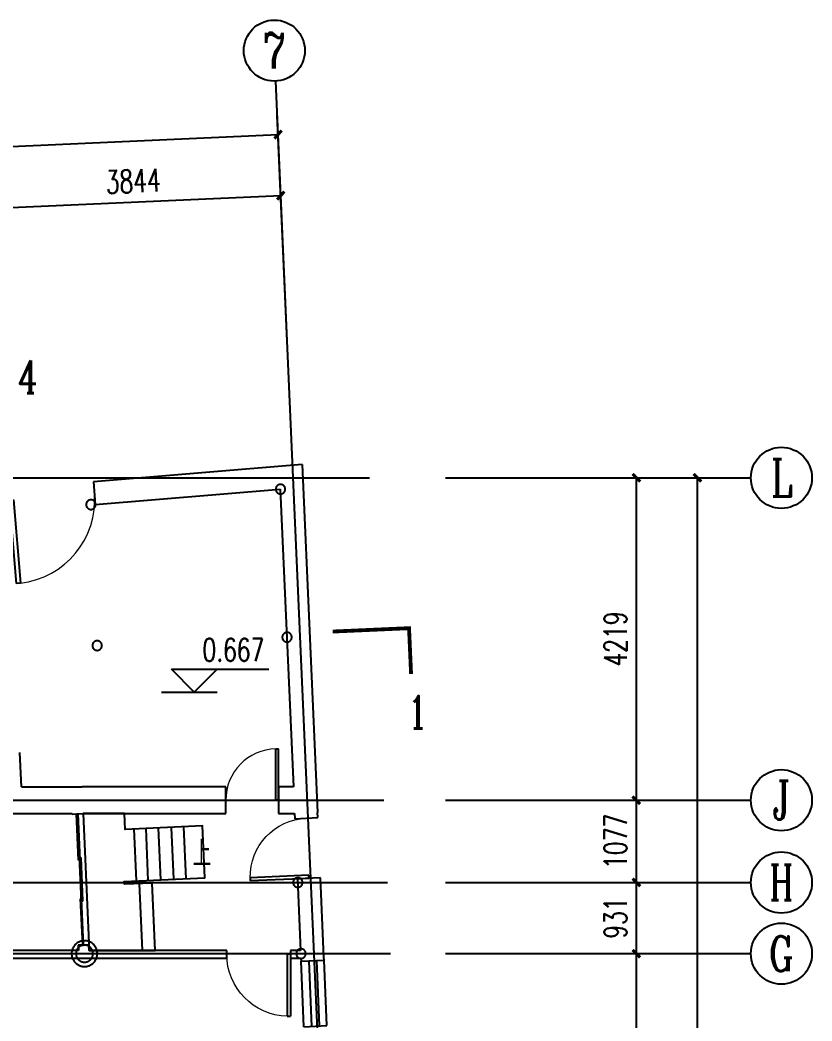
# Model space of a CAD drawing. Extents: x -20250 to 331240, y -699 to 63168.
# Drawn here: x 73380 to 83751, y 50067 to 63168 of the extents above; entities that cross this region are included whole.
import ezdxf
from ezdxf.enums import TextEntityAlignment as Align

# ---------------------------------------------------------------- set-up
doc = ezdxf.new("R2010")
doc.units = 0
doc.header["$LTSCALE"] = 1000
doc.header["$MEASUREMENT"] = 0
for name, color, linetype in [('AXIS', 3, 'Continuous'), ('AXIS_TEXT', 7, 'Continuous'), ('DIM_ELEV', 3, 'Continuous'), ('DIM_SYMB', 3, 'Continuous'), ('DOTE', 1, 'Continuous'), ('PUB_TEXT', 7, 'Continuous'), ('WALL', 9, 'Continuous'), ('WINDOW', 4, 'Continuous'), ('台阶', 3, 'Continuous'), ('柱子', 9, 'Continuous')]:
    doc.layers.add(name, color=color, linetype=linetype)
doc.styles.add('_TCH_AXIS', font='COMPLEX', dxfattribs={"bigfont": 'GBCBIG'})
doc.styles.add('_TCH_DIM', font='SIMPLEX', dxfattribs={"bigfont": 'GBCBIG'})
doc.styles.add('_TCH_DIM_T3', font='SIMPLEX', dxfattribs={"width": 0.705882, "bigfont": 'GBCBIG'})
doc.styles.add('_TCH_LABEL', font='COMPLEX', dxfattribs={"bigfont": 'GBCBIG'})
doc.styles.add('COMPLEX', font='COMPLEX')
doc.dimstyles.new('_TCH_ARCH&&100', dxfattribs={"dimtxt": 297.5, "dimasz": 100, "dimexe": 250, "dimexo": 300, "dimgap": 126.25, "dimtad": 1, "dimdec": 0, "dimzin": 0, "dimdsep": 46, "dimtxsty": '_TCH_DIM_T3', "dimblk": 'ARCHTICK', "dimcen": 0.09, "dimclrt": 7, "dimazin": 2, "dimtfac": 1, "dimtdec": 0, "dimtix": 1, "dimtmove": 2, "dimatfit": 3, "dimfxl": 1, "dimtolj": 1, "dimtzin": 0, "dimarcsym": 0})

# ---------------------------------------------------------------- blocks, each defined once
blk = doc.blocks.new('_ArchTick')
at = {"color": 0, "linetype": 'ByBlock', "const_width": 0.4}
blk.add_lwpolyline([(-0.5, -0.5), (0.5, 0.5)], dxfattribs=at)
blk = doc.blocks.new('*D10')
at = {"layer": 'AXIS', "color": 0, "lineweight": -2, "transparency": 16777216}
for p, q in [((76891, 58672), (76783, 61120)), ((73051, 58503), (72943, 60950)), ((72954, 60701), (76794, 60870))]:
    blk.add_line(p, q, dxfattribs=at)
at = {"layer": 'Defpoints', "color": 0, "transparency": 16777216}
for p in [(76794, 60870), (76904, 58372), (73064, 58203)]:
    blk.add_point(p, dxfattribs=at)
at = {"layer": 'AXIS', "color": 0, "lineweight": -2, "transparency": 16777216, "xscale": 100, "yscale": 100, "zscale": 100}
for p, rotation in [((76794, 60870), 2.524699027739362), ((72954, 60701), 182.5246990277393)]:
    blk.add_blockref('_ArchTick', p, dxfattribs=dict(at, rotation=rotation))
at = {"layer": 'AXIS', "color": 7, "transparency": 16777216, "insert": (74862, 61060), "char_height": 297.5, "attachment_point": 5, "rotation": 2.5247, "style": '_TCH_DIM_T3'}
blk.add_mtext('\\A1;3844', dxfattribs=at)
blk = doc.blocks.new('*D187')
at = {"layer": 'AXIS', "color": 0, "lineweight": -2, "transparency": 16777216}
for p, q in [((76891, 58672), (76748, 61919)), ((67105, 61243), (76759, 61669)), ((67238, 58246), (67094, 61493))]:
    blk.add_line(p, q, dxfattribs=at)
at = {"layer": 'Defpoints', "color": 0, "transparency": 16777216}
for p in [(76759, 61669), (76904, 58372), (67251, 57947)]:
    blk.add_point(p, dxfattribs=at)
at = {"layer": 'AXIS', "color": 0, "lineweight": -2, "transparency": 16777216, "xscale": 100, "yscale": 100, "zscale": 100}
for p, rotation in [((76759, 61669), 2.524699027739298), ((67105, 61243), 182.5246990277393)]:
    blk.add_blockref('_ArchTick', p, dxfattribs=dict(at, rotation=rotation))
at = {"layer": 'AXIS', "color": 7, "transparency": 16777216, "insert": (71920, 61731), "char_height": 297.5, "attachment_point": 5, "rotation": 2.5247, "style": '_TCH_DIM_T3'}
blk.add_mtext('\\A1;9663', dxfattribs=at)
blk = doc.blocks.new('*D197')
at = {"layer": 'AXIS', "color": 0, "lineweight": -2, "transparency": 16777216}
for p, q in [((79251, 50948), (81701, 50948)), ((81451, 46792), (81451, 50948)), ((79251, 46792), (81701, 46792))]:
    blk.add_line(p, q, dxfattribs=at)
at = {"layer": 'Defpoints', "color": 0, "transparency": 16777216}
for p in [(78951, 50948), (81451, 50948), (78951, 46792)]:
    blk.add_point(p, dxfattribs=at)
at = {"layer": 'AXIS', "color": 0, "lineweight": -2, "transparency": 16777216, "xscale": 100, "yscale": 100, "zscale": 100}
for p, rotation in [((81451, 50948), 90), ((81451, 46792), 270)]:
    blk.add_blockref('_ArchTick', p, dxfattribs=dict(at, rotation=rotation))
at = {"layer": 'AXIS', "color": 7, "transparency": 16777216, "insert": (81176, 48870), "char_height": 297.5, "attachment_point": 5, "rotation": 90, "style": '_TCH_DIM_T3'}
blk.add_mtext('\\A1;4157', dxfattribs=at)
blk = doc.blocks.new('*D198')
at = {"layer": 'AXIS', "color": 0, "lineweight": -2, "transparency": 16777216}
for p, q in [((79251, 51879), (81701, 51879)), ((81451, 50948), (81451, 51879)), ((79251, 50948), (81701, 50948))]:
    blk.add_line(p, q, dxfattribs=at)
at = {"layer": 'Defpoints', "color": 0, "transparency": 16777216}
for p in [(78951, 51879), (81451, 51879), (78951, 50948)]:
    blk.add_point(p, dxfattribs=at)
at = {"layer": 'AXIS', "color": 0, "lineweight": -2, "transparency": 16777216, "xscale": 100, "yscale": 100, "zscale": 100}
for p, rotation in [((81451, 51879), 90), ((81451, 50948), 270)]:
    blk.add_blockref('_ArchTick', p, dxfattribs=dict(at, rotation=rotation))
at = {"layer": 'AXIS', "color": 7, "transparency": 16777216, "insert": (81176, 51414), "char_height": 297.5, "attachment_point": 5, "rotation": 90, "style": '_TCH_DIM_T3'}
blk.add_mtext('\\A1;931', dxfattribs=at)
blk = doc.blocks.new('*D199')
at = {"layer": 'AXIS', "color": 0, "lineweight": -2, "transparency": 16777216}
for p, q in [((79251, 52956), (81701, 52956)), ((81451, 51879), (81451, 52956)), ((79251, 51879), (81701, 51879))]:
    blk.add_line(p, q, dxfattribs=at)
at = {"layer": 'Defpoints', "color": 0, "transparency": 16777216}
for p in [(78951, 52956), (81451, 52956), (78951, 51879)]:
    blk.add_point(p, dxfattribs=at)
at = {"layer": 'AXIS', "color": 0, "lineweight": -2, "transparency": 16777216, "xscale": 100, "yscale": 100, "zscale": 100}
for p, rotation in [((81451, 52956), 90), ((81451, 51879), 270)]:
    blk.add_blockref('_ArchTick', p, dxfattribs=dict(at, rotation=rotation))
at = {"layer": 'AXIS', "color": 7, "transparency": 16777216, "insert": (81176, 52418), "char_height": 297.5, "attachment_point": 5, "rotation": 90, "style": '_TCH_DIM_T3'}
blk.add_mtext('\\A1;1077', dxfattribs=at)
blk = doc.blocks.new('*D200')
at = {"layer": 'AXIS', "color": 0, "lineweight": -2, "transparency": 16777216}
for p, q in [((79251, 57176), (81701, 57176)), ((81451, 52956), (81451, 57176)), ((79251, 52956), (81701, 52956))]:
    blk.add_line(p, q, dxfattribs=at)
at = {"layer": 'Defpoints', "color": 0, "transparency": 16777216}
for p in [(78951, 57176), (81451, 57176), (78951, 52956)]:
    blk.add_point(p, dxfattribs=at)
at = {"layer": 'AXIS', "color": 0, "lineweight": -2, "transparency": 16777216, "xscale": 100, "yscale": 100, "zscale": 100}
for p, rotation in [((81451, 57176), 90), ((81451, 52956), 270)]:
    blk.add_blockref('_ArchTick', p, dxfattribs=dict(at, rotation=rotation))
at = {"layer": 'AXIS', "color": 7, "transparency": 16777216, "insert": (81176, 55066), "char_height": 297.5, "attachment_point": 5, "rotation": 90, "style": '_TCH_DIM_T3'}
blk.add_mtext('\\A1;4219', dxfattribs=at)
blk = doc.blocks.new('*D201')
at = {"layer": 'AXIS', "color": 0, "lineweight": -2, "transparency": 16777216}
for p, q in [((79251, 57176), (82501, 57176)), ((82251, 34637), (82251, 57176)), ((79251, 34637), (82501, 34637))]:
    blk.add_line(p, q, dxfattribs=at)
at = {"layer": 'Defpoints', "color": 0, "transparency": 16777216}
for p in [(78951, 57176), (82251, 57176), (78951, 34637)]:
    blk.add_point(p, dxfattribs=at)
at = {"layer": 'AXIS', "color": 0, "lineweight": -2, "transparency": 16777216, "xscale": 100, "yscale": 100, "zscale": 100}
for p, rotation in [((82251, 57176), 90), ((82251, 34637), 270)]:
    blk.add_blockref('_ArchTick', p, dxfattribs=dict(at, rotation=rotation))
at = {"layer": 'AXIS', "color": 7, "transparency": 16777216, "insert": (81976, 45906), "char_height": 297.5, "attachment_point": 5, "rotation": 90, "style": '_TCH_DIM_T3'}
blk.add_mtext('\\A1;22539', dxfattribs=at)
blk = doc.blocks.new('$TCHSYS$WIN2D')
for p, q in [((-0.5, 0.5), (0.5, 0.5)), ((-0.5, 0.5), (-0.5, -0.5)), ((0.5, 0.5), (0.5, -0.5)), ((0.5, 0.167), (-0.5, 0.167)), ((0.5, -0.167), (-0.5, -0.167)), ((-0.5, -0.5), (0.5, -0.5))]:
    blk.add_line(p, q)
blk = doc.blocks.new('$DorLib2D$00000001')
for p, q in [((0.45, 0.975), (0.5, 0.975)), ((0.45, 0), (0.45, 0.975)), ((0.5, 0), (0.5, 0.975)), ((0.5, 0), (0.45, 0))]:
    blk.add_line(p, q)
at = {"lineweight": 13}
blk.add_arc((0.475, 0), 0.975, 91.4693, 180, dxfattribs=at)
blk = doc.blocks.new('_AXISO')
blk.add_circle((0, 0), 0.5)
at = {"layer": 'AXIS_TEXT', "style": 'COMPLEX', "width": 1.041667}
blk.add_attdef('A', text='', height=0.56, dxfattribs=at).set_placement((-0.25, -0.28), (0.25, -0.28), align=Align.FIT)
blk = doc.blocks.new('$DorLib2D$00000132')
at = {"color": 0, "linetype": 'Continuous'}
for p, q in [((-0.5, 0.1042), (-0.5, 0)), ((-0.1467, 0.1042), (-0.5, 0.1042)), ((-0.1467, 0), (-0.1467, 0.1042)), ((0.1467, 0.1042), (0.5, 0.1042)), ((0.1467, 0), (0.1467, 0.1042)), ((0.5, 0.1042), (0.5, 0)), ((-0.5, 0), (-0.1467, 0)), ((-0.1667, 0), (0.1667, 0)), ((-0.1667, -0.1042), (-0.1667, 0)), ((0.5, 0), (0.1467, 0)), ((0.1667, 0), (0.1667, -0.1042)), ((0.1667, -0.1042), (-0.1667, -0.1042))]:
    blk.add_line(p, q, dxfattribs=at)

msp = doc.modelspace()

# ---------------------------------------------------------------- linework, layer by layer
at = {"layer": 'AXIS'}
for p, q in [((76904.2, 58372.3), (76728, 62368.4)), ((78950.7, 57175.8), (82950.7, 57175.8)), ((78950.7, 52956.3), (82950.7, 52956.3)), ((78950.7, 51879.2), (82950.7, 51879.2)), ((78950.7, 50948.3), (82950.7, 50948.3))]:
    msp.add_line(p, q, dxfattribs=at)
msp.add_circle((76710.4, 62768.1), 400, dxfattribs=at)
at = {"layer": 'DIM_ELEV'}
for p, q in [((75662.1, 54369.6), (75362.1, 54669.6)), ((75362.1, 54669.6), (76639.6, 54669.6)), ((75662.1, 54369.6), (75962.1, 54669.6)), ((75233.8, 54369.6), (75962.1, 54369.6))]:
    msp.add_line(p, q, dxfattribs=at)
at = {"layer": 'DIM_SYMB', "const_width": 50}
msp.add_lwpolyline([(78500.6, 54608.6), (78474.2, 55208), (77475.2, 55164)], dxfattribs=at)
at = {"layer": 'DIM_SYMB'}
msp.add_lwpolyline([(75536.6, 52257.7, 0, 0, 0), (74498.7, 52210.2, 0, 0, 0), (74527.7, 51404.7, 0, 0, 0), (74831.5, 51418.1, 80, 0, 0), (75131.2, 51431.3, 0, 0, 0)], format="xyseb", dxfattribs=at)
at = {"layer": 'DOTE'}
for p, q in [((77994.8, 33636.9), (76904.2, 58372.3)), ((71089.4, 57175.8), (77956.9, 57175.8)), ((66186.6, 52956.3), (78143, 52956.3)), ((66234.1, 51879.2, 0), (78190.5, 51879.2, 0)), ((66275.2, 50948.3, 0), (78231.5, 50948.3, 0))]:
    msp.add_line(p, q, dxfattribs=at)
at = {"layer": 'WALL'}
for p, q in [((77074.3, 57351.1), (74340.6, 57123.6)), ((77074.3, 57351.1), (77275.2, 52794.6)), ((74340.6, 57123.6), (74365.4, 56824.7)), ((74365.4, 56824.7), (76788.4, 57026.3)), ((76788.4, 57026.3), (76960.1, 53131.3)), ((73397.5, 53131.3), (73377.7, 53579)), ((73397.5, 53131.3), (74192, 53131.3)), ((76073.9, 53131.3), (74192, 53131.3)), ((76073.9, 52781.3), (76073.9, 53131.3)), ((76960.1, 53131.3), (76764.9, 53131.3)), ((76764.9, 53131.3), (76764.9, 52781.3)), ((73192.7, 52781.3), (74064.5, 52781.3)), ((74064.5, 52781.3), (74064.8, 52775.2)), ((74064.8, 52775.2), (74204.6, 52781.3)), ((74204.6, 52781.3), (76073.9, 52781.3)), ((76764.9, 52781.3), (76975.5, 52781.3)), ((76975.5, 52781.3), (76978.5, 52714.8)), ((76978.5, 52714.8), (77278.2, 52728)), ((77278.2, 52728), (77275.2, 52794.6)), ((77312.9, 51940.4), (77013.2, 51927.2)), ((77013.2, 51927.2), (77054.5, 50990.8)), ((77358.6, 50904), (77312.9, 51940.4)), ((74143.5, 50990.8), (69906.7, 50990.8)), ((74280.4, 51063.1), (74140.5, 51057)), ((74140.5, 51057), (74143.5, 50990.8)), ((74283.6, 50990.8), (74280.4, 51063.1)), ((76087.3, 50990.8), (74283.6, 50990.8)), ((76087.3, 50890.8), (76087.3, 50990.8)), ((77054.5, 50990.8), (76920.9, 50990.8)), ((76920.9, 50990.8), (76920.9, 50890.8)), ((69906.7, 50890.8), (74288, 50890.8)), ((74288, 50890.8), (76087.3, 50890.8)), ((76920.9, 50890.8), (77058.9, 50890.8)), ((77058.9, 50890.8), (77060.8, 50847.6)), ((77060.8, 50847.6), (77360.5, 50860.9)), ((77360.5, 50860.9), (77358.6, 50904))]:
    msp.add_line(p, q, dxfattribs=at)
at = {"layer": '台阶', "extrusion": (0, 0, -1)}
msp.add_lwpolyline([(-75150.7, 50990.8), (-75111.8, 51871.9), (-74746.6, 51855.7), (-74744.9, 51893.9), (-75800.8, 51940.5), (-75770.8, 52619.5), (-74756.4, 52574.7), (-74747.3, 52781.4), (-74204.6, 52781.4), (-74283.6, 50990.8)], close=True, dxfattribs=at)
for points in [[(-74868.9, 52579.7), (-74898.8, 51900.7)], [(-75025.3, 52586.6), (-75055.2, 51907.6)], [(-75189.2, 52593.8), (-75219.1, 51914.8)], [(-75357.5, 52601.2), (-75387.5, 51922.2)], [(-75521.2, 52608.5), (-75551.1, 51929.4)], [(-74940, 51864.3), (-74978.5, 50990.8)]]:
    msp.add_lwpolyline(points, dxfattribs=at)
at = {"layer": '柱子'}
for points in [[(76853.5, 57027.7), (76853.4, 57030.9), (76853.2, 57034), (76852.8, 57037.2), (76852.3, 57040.2), (76851.6, 57043.3), (76850.7, 57046.2), (76849.7, 57049.1), (76848.6, 57052), (76847.4, 57054.7), (76846, 57057.4), (76844.5, 57060.1), (76842.8, 57062.6), (76841.1, 57065.1), (76839.2, 57067.4), (76837.3, 57069.7), (76835.2, 57071.9), (76833, 57073.9), (76830.8, 57075.9), (76828.4, 57077.7), (76825.9, 57079.5), (76823.4, 57081.1), (76820.8, 57082.6), (76818.1, 57084), (76815.3, 57085.3), (76812.5, 57086.4), (76809.6, 57087.4), (76806.6, 57088.2), (76803.6, 57088.9), (76800.5, 57089.5), (76797.4, 57089.9), (76794.2, 57090.1), (76791, 57090.2), (76787.8, 57090.1), (76784.6, 57089.9), (76781.5, 57089.5), (76778.4, 57088.9), (76775.4, 57088.2), (76772.4, 57087.4), (76769.5, 57086.4), (76766.7, 57085.3), (76763.9, 57084), (76761.2, 57082.6), (76758.6, 57081.1), (76756, 57079.5), (76753.6, 57077.7), (76751.2, 57075.9), (76748.9, 57073.9), (76746.8, 57071.9), (76744.7, 57069.7), (76742.7, 57067.4), (76740.9, 57065.1), (76739.1, 57062.6), (76737.5, 57060.1), (76736, 57057.4), (76734.6, 57054.7), (76733.4, 57052), (76732.2, 57049.2), (76731.3, 57046.2), (76730.4, 57043.3), (76729.7, 57040.2), (76729.2, 57037.2), (76728.8, 57034), (76728.5, 57030.9), (76728.4, 57027.7), (76728.5, 57024.4), (76728.8, 57021.2), (76729.2, 57018.1), (76729.7, 57015.1), (76730.4, 57012), (76731.3, 57009.1), (76732.2, 57006.2), (76733.4, 57003.3), (76734.6, 57000.6), (76736, 56997.8), (76737.5, 56995.2), (76739.1, 56992.7), (76740.9, 56990.2), (76742.7, 56987.9), (76744.7, 56985.6), (76746.8, 56983.4), (76748.9, 56981.4), (76751.2, 56979.4), (76753.6, 56977.5), (76756, 56975.8), (76758.6, 56974.2), (76761.2, 56972.7), (76763.9, 56971.3), (76766.7, 56970), (76769.5, 56968.9), (76772.4, 56967.9), (76775.4, 56967.1), (76778.4, 56966.4), (76781.5, 56965.8), (76784.6, 56965.4), (76787.8, 56965.2), (76791, 56965.1), (76794.2, 56965.2), (76797.4, 56965.4), (76800.5, 56965.8), (76803.6, 56966.4), (76806.6, 56967.1), (76809.6, 56967.9), (76812.5, 56968.9), (76815.3, 56970), (76818.1, 56971.3), (76820.8, 56972.7), (76823.4, 56974.2), (76825.9, 56975.8), (76828.4, 56977.5), (76830.8, 56979.4), (76833, 56981.4), (76835.2, 56983.4), (76837.3, 56985.6), (76839.2, 56987.9), (76841.1, 56990.2), (76842.8, 56992.7), (76844.5, 56995.2), (76846, 56997.8), (76847.4, 57000.6), (76848.6, 57003.3), (76849.7, 57006.2), (76850.7, 57009.1), (76851.6, 57012), (76852.3, 57015.1), (76852.8, 57018.1), (76853.2, 57021.2), (76853.4, 57024.4)], [(74371.1, 56825.3), (74371.1, 56828.5), (74370.8, 56831.7), (74370.4, 56834.8), (74369.9, 56837.9), (74369.2, 56840.9), (74368.3, 56843.9), (74367.3, 56846.8), (74366.2, 56849.7), (74365, 56852.4), (74363.6, 56855.1), (74362.1, 56857.7), (74360.5, 56860.3), (74358.7, 56862.7), (74356.9, 56865.1), (74354.9, 56867.4), (74352.8, 56869.5), (74350.6, 56871.6), (74348.4, 56873.6), (74346, 56875.4), (74343.6, 56877.2), (74341, 56878.8), (74338.4, 56880.3), (74335.7, 56881.7), (74332.9, 56882.9), (74330.1, 56884.1), (74327.2, 56885.1), (74324.2, 56885.9), (74321.2, 56886.6), (74318.1, 56887.2), (74315, 56887.5), (74311.8, 56887.8), (74308.6, 56887.9), (74305.4, 56887.8), (74302.2, 56887.5), (74299.1, 56887.2), (74296, 56886.6), (74293, 56885.9), (74290, 56885.1), (74287.1, 56884.1), (74284.3, 56882.9), (74281.5, 56881.7), (74278.8, 56880.3), (74276.2, 56878.8), (74273.6, 56877.2), (74271.2, 56875.4), (74268.8, 56873.6), (74266.6, 56871.6), (74264.4, 56869.5), (74262.3, 56867.4), (74260.4, 56865.1), (74258.5, 56862.7), (74256.8, 56860.3), (74255.1, 56857.7), (74253.6, 56855.1), (74252.2, 56852.4), (74251, 56849.7), (74249.9, 56846.8), (74248.9, 56843.9), (74248, 56840.9), (74247.3, 56837.9), (74246.8, 56834.8), (74246.4, 56831.7), (74246.1, 56828.5), (74246.1, 56825.3), (74246.1, 56822.1), (74246.4, 56818.9), (74246.8, 56815.8), (74247.3, 56812.7), (74248, 56809.7), (74248.9, 56806.7), (74249.9, 56803.8), (74251, 56801), (74252.2, 56798.2), (74253.6, 56795.5), (74255.1, 56792.9), (74256.8, 56790.4), (74258.5, 56787.9), (74260.4, 56785.6), (74262.3, 56783.3), (74264.4, 56781.1), (74266.6, 56779), (74268.8, 56777.1), (74271.2, 56775.2), (74273.6, 56773.5), (74276.2, 56771.8), (74278.8, 56770.3), (74281.5, 56769), (74284.3, 56767.7), (74287.1, 56766.6), (74290, 56765.6), (74293, 56764.7), (74296, 56764.1), (74299.1, 56763.5), (74302.2, 56763.1), (74305.4, 56762.9), (74308.6, 56762.8), (74311.8, 56762.9), (74315, 56763.1), (74318.1, 56763.5), (74321.2, 56764.1), (74324.2, 56764.7), (74327.2, 56765.6), (74330.1, 56766.6), (74332.9, 56767.7), (74335.7, 56769), (74338.4, 56770.3), (74341, 56771.8), (74343.6, 56773.5), (74346, 56775.2), (74348.4, 56777.1), (74350.6, 56779.1), (74352.8, 56781.1), (74354.9, 56783.3), (74356.9, 56785.6), (74358.7, 56787.9), (74360.5, 56790.4), (74362.1, 56792.9), (74363.6, 56795.5), (74365, 56798.2), (74366.2, 56801), (74367.3, 56803.8), (74368.3, 56806.7), (74369.2, 56809.7), (74369.9, 56812.7), (74370.4, 56815.8), (74370.8, 56818.9), (74371.1, 56822.1)], [(74452.5, 54980.2), (74452.4, 54983.5), (74452.2, 54986.7), (74451.8, 54989.8), (74451.2, 54992.8), (74450.5, 54995.9), (74449.7, 54998.8), (74448.7, 55001.7), (74447.6, 55004.6), (74446.3, 55007.3), (74444.9, 55010.1), (74443.4, 55012.7), (74441.8, 55015.2), (74440.1, 55017.7), (74438.2, 55020), (74436.2, 55022.3), (74434.2, 55024.5), (74432, 55026.5), (74429.7, 55028.5), (74427.4, 55030.4), (74424.9, 55032.1), (74422.4, 55033.7), (74419.8, 55035.2), (74417.1, 55036.6), (74414.3, 55037.9), (74411.4, 55039), (74408.5, 55040), (74405.6, 55040.8), (74402.5, 55041.5), (74399.5, 55042.1), (74396.3, 55042.5), (74393.2, 55042.7), (74390, 55042.8), (74386.7, 55042.7), (74383.6, 55042.5), (74380.4, 55042.1), (74377.4, 55041.5), (74374.3, 55040.8), (74371.4, 55040), (74368.5, 55039), (74365.6, 55037.9), (74362.9, 55036.6), (74360.2, 55035.2), (74357.5, 55033.7), (74355, 55032.1), (74352.5, 55030.4), (74350.2, 55028.5), (74347.9, 55026.5), (74345.7, 55024.5), (74343.7, 55022.3), (74341.7, 55020), (74339.8, 55017.7), (74338.1, 55015.2), (74336.5, 55012.7), (74335, 55010.1), (74333.6, 55007.3), (74332.3, 55004.6), (74331.2, 55001.7), (74330.2, 54998.8), (74329.4, 54995.9), (74328.7, 54992.8), (74328.1, 54989.8), (74327.7, 54986.7), (74327.5, 54983.5), (74327.4, 54980.2), (74327.5, 54977), (74327.7, 54973.9), (74328.1, 54970.7), (74328.7, 54967.7), (74329.4, 54964.6), (74330.2, 54961.7), (74331.2, 54958.8), (74332.3, 54955.9), (74333.6, 54953.2), (74335, 54950.5), (74336.5, 54947.8), (74338.1, 54945.3), (74339.8, 54942.8), (74341.7, 54940.5), (74343.7, 54938.2), (74345.7, 54936), (74347.9, 54934), (74350.2, 54932), (74352.5, 54930.2), (74355, 54928.4), (74357.5, 54926.8), (74360.2, 54925.3), (74362.9, 54923.9), (74365.6, 54922.6), (74368.5, 54921.5), (74371.4, 54920.5), (74374.3, 54919.7), (74377.4, 54919), (74380.4, 54918.4), (74383.6, 54918), (74386.7, 54917.8), (74390, 54917.7), (74393.2, 54917.8), (74396.3, 54918), (74399.5, 54918.4), (74402.5, 54919), (74405.6, 54919.7), (74408.5, 54920.5), (74411.4, 54921.5), (74414.3, 54922.6), (74417.1, 54923.9), (74419.8, 54925.3), (74422.4, 54926.8), (74424.9, 54928.4), (74427.4, 54930.2), (74429.7, 54932), (74432, 54934), (74434.2, 54936), (74436.2, 54938.2), (74438.2, 54940.5), (74440.1, 54942.8), (74441.8, 54945.3), (74443.4, 54947.8), (74444.9, 54950.5), (74446.3, 54953.2), (74447.6, 54955.9), (74448.7, 54958.8), (74449.7, 54961.7), (74450.5, 54964.6), (74451.2, 54967.7), (74451.8, 54970.7), (74452.2, 54973.9), (74452.4, 54977)], [(76939, 55089.9), (76938.9, 55093.1), (76938.6, 55096.3), (76938.2, 55099.4), (76937.7, 55102.5), (76937, 55105.5), (76936.2, 55108.5), (76935.2, 55111.4), (76934, 55114.2), (76932.8, 55117), (76931.4, 55119.7), (76929.9, 55122.3), (76928.3, 55124.8), (76926.5, 55127.3), (76924.7, 55129.7), (76922.7, 55131.9), (76920.6, 55134.1), (76918.5, 55136.2), (76916.2, 55138.2), (76913.8, 55140), (76911.4, 55141.7), (76908.8, 55143.4), (76906.2, 55144.9), (76903.5, 55146.2), (76900.8, 55147.5), (76897.9, 55148.6), (76895, 55149.6), (76892, 55150.5), (76889, 55151.2), (76885.9, 55151.7), (76882.8, 55152.1), (76879.6, 55152.3), (76876.4, 55152.4), (76873.2, 55152.3), (76870, 55152.1), (76866.9, 55151.7), (76863.8, 55151.2), (76860.8, 55150.5), (76857.8, 55149.6), (76854.9, 55148.6), (76852.1, 55147.5), (76849.3, 55146.2), (76846.6, 55144.9), (76844, 55143.4), (76841.5, 55141.7), (76839, 55140), (76836.7, 55138.2), (76834.4, 55136.2), (76832.2, 55134.1), (76830.1, 55131.9), (76828.2, 55129.7), (76826.3, 55127.3), (76824.6, 55124.8), (76822.9, 55122.3), (76821.4, 55119.7), (76820.1, 55117), (76818.8, 55114.2), (76817.7, 55111.4), (76816.7, 55108.5), (76815.9, 55105.5), (76815.2, 55102.5), (76814.6, 55099.4), (76814.2, 55096.3), (76814, 55093.1), (76813.9, 55089.9), (76814, 55086.7), (76814.2, 55083.5), (76814.6, 55080.4), (76815.2, 55077.3), (76815.9, 55074.3), (76816.7, 55071.3), (76817.7, 55068.4), (76818.8, 55065.6), (76820.1, 55062.8), (76821.4, 55060.1), (76822.9, 55057.5), (76824.6, 55054.9), (76826.3, 55052.5), (76828.2, 55050.1), (76830.1, 55047.8), (76832.2, 55045.7), (76834.4, 55043.6), (76836.7, 55041.7), (76839, 55039.8), (76841.5, 55038), (76844, 55036.4), (76846.6, 55034.9), (76849.3, 55033.5), (76852.1, 55032.3), (76854.9, 55031.2), (76857.8, 55030.2), (76860.8, 55029.3), (76863.8, 55028.6), (76866.9, 55028.1), (76870, 55027.7), (76873.2, 55027.4), (76876.4, 55027.3), (76879.6, 55027.4), (76882.8, 55027.7), (76885.9, 55028.1), (76889, 55028.6), (76892, 55029.3), (76895, 55030.2), (76897.9, 55031.2), (76900.8, 55032.3), (76903.5, 55033.5), (76906.2, 55034.9), (76908.8, 55036.4), (76911.4, 55038), (76913.8, 55039.8), (76916.2, 55041.7), (76918.5, 55043.6), (76920.6, 55045.7), (76922.7, 55047.8), (76924.7, 55050.1), (76926.5, 55052.5), (76928.3, 55054.9), (76929.9, 55057.5), (76931.4, 55060.1), (76932.8, 55062.8), (76934, 55065.6), (76935.2, 55068.4), (76936.2, 55071.3), (76937, 55074.3), (76937.7, 55077.3), (76938.2, 55080.4), (76938.6, 55083.5), (76938.9, 55086.7)], [(77080.5, 51879.2), (77080.5, 51882.5), (77080.2, 51885.7), (77079.8, 51888.8), (77079.3, 51891.8), (77078.6, 51894.9), (77077.7, 51897.8), (77076.7, 51900.7), (77075.6, 51903.6), (77074.4, 51906.4), (77073, 51909.1), (77071.5, 51911.7), (77069.8, 51914.2), (77068.1, 51916.7), (77066.2, 51919), (77064.3, 51921.3), (77062.2, 51923.5), (77060, 51925.6), (77057.8, 51927.5), (77055.4, 51929.4), (77052.9, 51931.1), (77050.4, 51932.7), (77047.8, 51934.2), (77045.1, 51935.6), (77042.3, 51936.9), (77039.5, 51938), (77036.6, 51939), (77033.6, 51939.8), (77030.6, 51940.5), (77027.5, 51941.1), (77024.4, 51941.5), (77021.2, 51941.7), (77018, 51941.8), (77014.8, 51941.7), (77011.6, 51941.5), (77008.5, 51941.1), (77005.4, 51940.5), (77002.4, 51939.8), (76999.4, 51939), (76996.5, 51938), (76993.7, 51936.9), (76990.9, 51935.6), (76988.2, 51934.2), (76985.6, 51932.7), (76983, 51931.1), (76980.6, 51929.4), (76978.2, 51927.5), (76976, 51925.5), (76973.8, 51923.5), (76971.7, 51921.3), (76969.7, 51919), (76967.9, 51916.7), (76966.1, 51914.2), (76964.5, 51911.7), (76963, 51909.1), (76961.6, 51906.4), (76960.4, 51903.6), (76959.2, 51900.7), (76958.3, 51897.8), (76957.4, 51894.9), (76956.7, 51891.8), (76956.2, 51888.8), (76955.8, 51885.7), (76955.5, 51882.5), (76955.5, 51879.2), (76955.5, 51876.1), (76955.8, 51872.9), (76956.2, 51869.7), (76956.7, 51866.7), (76957.4, 51863.7), (76958.3, 51860.7), (76959.2, 51857.8), (76960.4, 51854.9), (76961.6, 51852.2), (76963, 51849.5), (76964.5, 51846.8), (76966.1, 51844.3), (76967.9, 51841.8), (76969.7, 51839.5), (76971.7, 51837.2), (76973.8, 51835.1), (76976, 51833), (76978.2, 51831), (76980.6, 51829.2), (76983, 51827.4), (76985.6, 51825.8), (76988.2, 51824.3), (76990.9, 51822.9), (76993.7, 51821.7), (76996.5, 51820.5), (76999.4, 51819.5), (77002.4, 51818.7), (77005.4, 51818), (77008.5, 51817.4), (77011.6, 51817.1), (77014.8, 51816.8), (77018, 51816.7), (77021.2, 51816.8), (77024.4, 51817.1), (77027.5, 51817.4), (77030.6, 51818), (77033.6, 51818.7), (77036.6, 51819.5), (77039.5, 51820.5), (77042.3, 51821.7), (77045.1, 51822.9), (77047.8, 51824.3), (77050.4, 51825.8), (77052.9, 51827.4), (77055.4, 51829.2), (77057.8, 51831), (77060, 51833), (77062.2, 51835.1), (77064.3, 51837.2), (77066.2, 51839.5), (77068.1, 51841.8), (77069.8, 51844.3), (77071.5, 51846.8), (77073, 51849.5), (77074.4, 51852.2), (77075.6, 51854.9), (77076.7, 51857.8), (77077.7, 51860.7), (77078.6, 51863.7), (77079.3, 51866.7), (77079.8, 51869.7), (77080.2, 51872.9), (77080.5, 51876.1)], [(74392.7, 50948.3), (74392.5, 50957), (74391.8, 50965.5), (74390.8, 50974), (74389.3, 50982.3), (74387.4, 50990.4), (74385.1, 50998.4), (74382.5, 51006.3), (74379.4, 51013.9), (74376, 51021.4), (74372.3, 51028.7), (74368.3, 51035.8), (74363.9, 51042.6), (74359.1, 51049.2), (74354.1, 51055.6), (74348.8, 51061.7), (74343.2, 51067.6), (74337.4, 51073.2), (74331.2, 51078.5), (74324.9, 51083.5), (74318.3, 51088.2), (74311.4, 51092.6), (74304.3, 51096.7), (74297.1, 51100.4), (74289.6, 51103.8), (74281.9, 51106.8), (74274.1, 51109.5), (74266.1, 51111.7), (74257.9, 51113.7), (74249.6, 51115.1), (74241.2, 51116.2), (74232.6, 51116.8), (74223.9, 51117.1), (74215.2, 51116.8), (74206.7, 51116.2), (74198.2, 51115.1), (74189.9, 51113.7), (74181.8, 51111.7), (74173.8, 51109.5), (74165.9, 51106.8), (74158.2, 51103.8), (74150.8, 51100.4), (74143.5, 51096.7), (74136.4, 51092.6), (74129.6, 51088.2), (74123, 51083.5), (74116.6, 51078.5), (74110.5, 51073.2), (74104.6, 51067.6), (74099, 51061.7), (74093.7, 51055.6), (74088.7, 51049.2), (74084, 51042.6), (74079.6, 51035.8), (74075.5, 51028.7), (74071.8, 51021.4), (74068.4, 51013.9), (74065.4, 51006.3), (74062.7, 50998.4), (74060.4, 50990.4), (74058.6, 50982.3), (74057.1, 50974), (74056, 50965.5), (74055.3, 50957), (74055.1, 50948.3), (74055.3, 50939.6), (74056, 50931), (74057.1, 50922.6), (74058.6, 50914.3), (74060.4, 50906.1), (74062.7, 50898.1), (74065.4, 50890.3), (74068.4, 50882.6), (74071.8, 50875.2), (74075.5, 50867.9), (74079.6, 50860.8), (74084, 50853.9), (74088.7, 50847.3), (74093.7, 50840.9), (74099, 50834.8), (74104.6, 50829), (74110.5, 50823.4), (74116.6, 50818.1), (74123, 50813.1), (74129.6, 50808.3), (74136.4, 50803.9), (74143.5, 50799.9), (74150.8, 50796.2), (74158.2, 50792.8), (74165.9, 50789.7), (74173.8, 50787.1), (74181.8, 50784.8), (74189.9, 50782.9), (74198.2, 50781.4), (74206.7, 50780.4), (74215.2, 50779.7), (74223.9, 50779.5), (74232.6, 50779.7), (74241.2, 50780.4), (74249.6, 50781.4), (74257.9, 50782.9), (74266.1, 50784.8), (74274.1, 50787.1), (74281.9, 50789.7), (74289.6, 50792.8), (74297.1, 50796.2), (74304.3, 50799.9), (74311.4, 50803.9), (74318.3, 50808.3), (74324.9, 50813.1), (74331.2, 50818.1), (74337.4, 50823.4), (74343.2, 50829), (74348.8, 50834.8), (74354.1, 50840.9), (74359.1, 50847.3), (74363.9, 50853.9), (74368.3, 50860.8), (74372.3, 50867.9), (74376, 50875.2), (74379.4, 50882.6), (74382.5, 50890.3), (74385.1, 50898.1), (74387.4, 50906.1), (74389.3, 50914.3), (74390.8, 50922.6), (74391.8, 50931), (74392.5, 50939.6)], [(74335.7, 50948.3), (74335.5, 50954), (74335.1, 50959.7), (74334.4, 50965.3), (74333.4, 50970.8), (74332.2, 50976.2), (74330.7, 50981.5), (74328.9, 50986.7), (74326.9, 50991.8), (74324.7, 50996.7), (74322.2, 51001.5), (74319.5, 51006.2), (74316.6, 51010.7), (74313.5, 51015.1), (74310.1, 51019.3), (74306.6, 51023.4), (74302.9, 51027.3), (74299, 51031), (74295, 51034.5), (74290.8, 51037.8), (74286.4, 51041), (74281.8, 51043.9), (74277.2, 51046.6), (74272.3, 51049), (74267.4, 51051.3), (74262.3, 51053.3), (74257.1, 51055), (74251.8, 51056.5), (74246.4, 51057.8), (74240.9, 51058.8), (74235.3, 51059.5), (74229.7, 51059.9), (74223.9, 51060.1), (74218.2, 51059.9), (74212.5, 51059.5), (74206.9, 51058.8), (74201.4, 51057.8), (74196, 51056.5), (74190.7, 51055), (74185.5, 51053.3), (74180.4, 51051.3), (74175.5, 51049), (74170.7, 51046.6), (74166, 51043.9), (74161.4, 51040.9), (74157.1, 51037.8), (74152.8, 51034.5), (74148.8, 51031), (74144.9, 51027.3), (74141.2, 51023.4), (74137.7, 51019.3), (74134.4, 51015.1), (74131.2, 51010.7), (74128.3, 51006.2), (74125.6, 51001.5), (74123.2, 50996.7), (74120.9, 50991.8), (74118.9, 50986.7), (74117.2, 50981.5), (74115.7, 50976.2), (74114.4, 50970.8), (74113.4, 50965.3), (74112.7, 50959.7), (74112.3, 50954), (74112.1, 50948.3), (74112.3, 50942.5), (74112.7, 50936.9), (74113.4, 50931.3), (74114.4, 50925.8), (74115.7, 50920.4), (74117.2, 50915.1), (74118.9, 50909.9), (74120.9, 50904.8), (74123.2, 50899.8), (74125.6, 50895), (74128.3, 50890.3), (74131.2, 50885.8), (74134.4, 50881.4), (74137.7, 50877.2), (74141.2, 50873.2), (74144.9, 50869.3), (74148.8, 50865.6), (74152.8, 50862.1), (74157.1, 50858.7), (74161.4, 50855.6), (74166, 50852.7), (74170.7, 50850), (74175.5, 50847.5), (74180.4, 50845.3), (74185.5, 50843.3), (74190.7, 50841.5), (74196, 50840), (74201.4, 50838.8), (74206.9, 50837.8), (74212.5, 50837.1), (74218.2, 50836.7), (74223.9, 50836.5), (74229.7, 50836.7), (74235.3, 50837.1), (74240.9, 50837.8), (74246.4, 50838.8), (74251.8, 50840), (74257.1, 50841.5), (74262.3, 50843.3), (74267.4, 50845.3), (74272.3, 50847.5), (74277.2, 50850), (74281.8, 50852.7), (74286.4, 50855.6), (74290.8, 50858.7), (74295, 50862.1), (74299, 50865.6), (74302.9, 50869.3), (74306.6, 50873.2), (74310.1, 50877.2), (74313.5, 50881.4), (74316.6, 50885.8), (74319.5, 50890.3), (74322.2, 50895), (74324.7, 50899.8), (74326.9, 50904.8), (74328.9, 50909.9), (74330.7, 50915.1), (74332.2, 50920.4), (74333.4, 50925.8), (74334.4, 50931.3), (74335.1, 50936.9), (74335.5, 50942.5)], [(77121.6, 50948.3), (77121.5, 50951.5), (77121.3, 50954.7), (77120.9, 50957.8), (77120.3, 50960.9), (77119.6, 50963.9), (77118.8, 50966.9), (77117.8, 50969.8), (77116.7, 50972.6), (77115.4, 50975.4), (77114, 50978.1), (77112.5, 50980.7), (77110.9, 50983.2), (77109.1, 50985.7), (77107.3, 50988.1), (77105.3, 50990.3), (77103.3, 50992.5), (77101.1, 50994.6), (77098.8, 50996.5), (77096.4, 50998.4), (77094, 51000.1), (77091.5, 51001.7), (77088.8, 51003.3), (77086.1, 51004.7), (77083.4, 51005.9), (77080.5, 51007), (77077.6, 51008), (77074.7, 51008.8), (77071.6, 51009.6), (77068.6, 51010.1), (77065.4, 51010.5), (77062.3, 51010.7), (77059, 51010.8), (77055.8, 51010.7), (77052.7, 51010.5), (77049.5, 51010.1), (77046.4, 51009.6), (77043.4, 51008.8), (77040.5, 51008), (77037.6, 51007), (77034.7, 51005.9), (77031.9, 51004.7), (77029.2, 51003.3), (77026.6, 51001.7), (77024.1, 51000.1), (77021.6, 50998.4), (77019.3, 50996.5), (77017, 50994.6), (77014.8, 50992.5), (77012.8, 50990.3), (77010.8, 50988.1), (77008.9, 50985.7), (77007.2, 50983.2), (77005.6, 50980.7), (77004.1, 50978.1), (77002.7, 50975.4), (77001.4, 50972.6), (77000.3, 50969.8), (76999.3, 50966.9), (76998.5, 50963.9), (76997.8, 50960.9), (76997.2, 50957.8), (76996.8, 50954.7), (76996.6, 50951.5), (76996.5, 50948.3), (76996.6, 50945.1), (76996.8, 50941.9), (76997.2, 50938.8), (76997.8, 50935.7), (76998.5, 50932.7), (76999.3, 50929.7), (77000.3, 50926.8), (77001.4, 50924), (77002.7, 50921.2), (77004.1, 50918.5), (77005.6, 50915.9), (77007.2, 50913.3), (77008.9, 50910.9), (77010.8, 50908.5), (77012.8, 50906.2), (77014.8, 50904.1), (77017, 50902), (77019.3, 50900), (77021.6, 50898.2), (77024.1, 50896.4), (77026.6, 50894.8), (77029.2, 50893.3), (77031.9, 50891.9), (77034.7, 50890.7), (77037.6, 50889.5), (77040.5, 50888.6), (77043.4, 50887.7), (77046.4, 50887), (77049.5, 50886.5), (77052.7, 50886.1), (77055.8, 50885.8), (77059, 50885.7), (77062.3, 50885.8), (77065.4, 50886.1), (77068.6, 50886.5), (77071.6, 50887), (77074.7, 50887.7), (77077.6, 50888.6), (77080.5, 50889.5), (77083.4, 50890.7), (77086.1, 50891.9), (77088.8, 50893.3), (77091.5, 50894.8), (77094, 50896.4), (77096.4, 50898.2), (77098.8, 50900), (77101.1, 50902), (77103.3, 50904.1), (77105.3, 50906.2), (77107.3, 50908.5), (77109.1, 50910.9), (77110.9, 50913.3), (77112.5, 50915.9), (77114, 50918.5), (77115.4, 50921.2), (77116.7, 50924), (77117.8, 50926.8), (77118.8, 50929.7), (77119.6, 50932.7), (77120.3, 50935.7), (77120.9, 50938.8), (77121.3, 50941.9), (77121.5, 50945.1)]]:
    msp.add_lwpolyline(points, close=True, dxfattribs=at)

# ---------------------------------------------------------------- block references
at = {"layer": 'AXIS'}
ref = msp.add_blockref('_AXISO', (83350.7, 57175.8), dxfattribs=dict(at, xscale=800, yscale=800, zscale=800))
ref.add_attrib('A', 'L', dxfattribs={"layer": 'AXIS_TEXT', "height": 486.2, "style": '_TCH_AXIS', "width": 0.8}).set_placement((83211.8, 56932.7), (83489.7, 56932.7), align=Align.FIT)
ref = msp.add_blockref('_AXISO', (83350.7, 52956.3), dxfattribs=dict(at, xscale=800, yscale=800, zscale=800))
ref.add_attrib('A', 'J', dxfattribs={"layer": 'AXIS_TEXT', "height": 505.6, "style": '_TCH_AXIS', "width": 0.909091}).set_placement((83230.4, 52703.5), (83471.1, 52703.5), align=Align.FIT)
ref = msp.add_blockref('_AXISO', (83350.7, 51879.2), dxfattribs=dict(at, xscale=800, yscale=800, zscale=800))
ref.add_attrib('A', 'H', dxfattribs={"layer": 'AXIS_TEXT', "height": 465.9, "style": '_TCH_AXIS', "width": 0.7}).set_placement((83195.4, 51646.3), (83506.1, 51646.3), align=Align.FIT)
ref = msp.add_blockref('_AXISO', (83350.7, 50948.3), dxfattribs=dict(at, xscale=800, yscale=800, zscale=800))
ref.add_attrib('A', 'G', dxfattribs={"layer": 'AXIS_TEXT', "height": 455.7, "style": '_TCH_AXIS', "width": 0.833333}).set_placement((83188, 50720.4), (83513.5, 50720.4), align=Align.FIT)
at = {"layer": 'WINDOW'}
for name, p, xscale, yscale, zscale, rotation in [('$DorLib2D$00000001', (73795.5, 56927.8), 1118.886922643025, 1118.886922643025, 1118.886922643025, 184.7573019088532), ('$DorLib2D$00000132', (74172.6, 51919.2), 1719.863418123292, 140, 1719.863418123292, 92.52470818841394), ('$DorLib2D$00000001', (77145.7, 52327.6), 788.388302216802, -788.388302216802, 788.388302216802, 272.5247004559009), ('$TCHSYS$WIN2D', (77229.5, 50426.6), -856.121623056077, -300, -856.121623056077, 272.5247004559)]:
    msp.add_blockref(name, p, dxfattribs=dict(at, xscale=xscale, yscale=yscale, zscale=zscale, rotation=rotation))
for p, xscale, yscale, zscale in [((76419.4, 52956.3), 690.9681594290305, 690.9681594290305, 690.9681594290305), ((76504.1, 50940.8), 833.553933211253, -833.553933211253, 833.553933211253)]:
    msp.add_blockref('$DorLib2D$00000001', p, dxfattribs=dict(at, xscale=xscale, yscale=yscale, zscale=zscale))

# ---------------------------------------------------------------- texts
at = {"layer": 'AXIS_TEXT', "style": '_TCH_AXIS'}
msp.add_text('7', height=465.9, dxfattribs=at).set_placement((76555, 62535.1), (76865.7, 62535.1), align=Align.FIT)
at = {"layer": 'PUB_TEXT', "width": 0.705882}
for s, height, style, p in [('4', 425, '_TCH_LABEL', (73355.9, 58284.9)), ('0.667', 297.5, '_TCH_DIM', (75769.6, 54774.6)), ('1', 425, '_TCH_LABEL', (78458.4, 53896.6))]:
    msp.add_text(s, height=height, dxfattribs=dict(at, style=style)).set_placement(p)
at = {"layer": 'PUB_TEXT', "style": '_TCH_DIM'}
msp.add_text('上', height=337.6, dxfattribs=at).set_placement((75641.5, 52087.5))

# ---------------------------------------------------------------- dimensions: what is measured, and where the dimension line sits
at = {"layer": 'AXIS'}
for p1, p2, distance, picture, middle in [((67250.8, 57946.7), (76904.2, 58372.3), 3300, '*D187', (71920, 61731)), ((73063.7, 58203), (76904.2, 58372.3), 2500, '*D10', (74861.7, 61060)), ((78950.7484, 52956.3383), (78950.7484, 57175.791), -2500, '*D200', (81175.7484, 55066.0646)), ((78950.7, 34636.9), (78950.7, 57175.8), -3300, '*D201', (81975.7, 45906.3)), ((78950.7, 51879.2), (78950.7, 52956.3), -2500, '*D199', (81175.7, 52417.8)), ((78950.7, 50948.3), (78950.7, 51879.2), -2500, '*D198', (81175.7, 51413.8)), ((78950.7, 46791.6), (78950.7, 50948.3), -2500, '*D197', (81175.7, 48869.9))]:
    dim = msp.add_aligned_dim(p1=p1, p2=p2, distance=distance, dimstyle='_TCH_ARCH&&100', dxfattribs=at)
    dim.commit()
    dim.dimension.update_dxf_attribs({"geometry": picture, "text_midpoint": middle})

doc.saveas('drawing.dxf')
